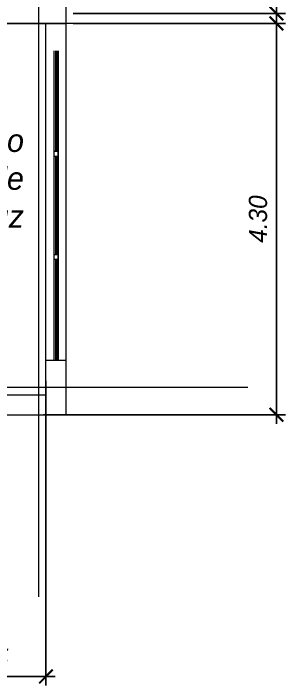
# Model space of a CAD drawing. Header units: millimetres. Extents: x 485872 to 486142, y -52344 to -52207.
# Drawn here: x 485919 to 485922, y -52267.77 to -52260.39 of the extents above; entities that cross this region are included whole.
import ezdxf

# ---------------------------------------------------------------- set-up
doc = ezdxf.new("R2010")
doc.units = ezdxf.units.MM
doc.header["$LTSCALE"] = 15
doc.header["$PDMODE"] = 2
doc.header["$PDSIZE"] = -10
doc.linetypes.add('DASHDOTX2', pattern=[50.8, 25.4, -12.7, 0, -12.7])
doc.styles.get("Standard").update_dxf_attribs({"font": ''})
doc.styles.get('Standard').set_extended_font_data('Flux Architect', italic=True)
doc.dimstyles.get("Standard").update_dxf_attribs({"dimtxt": 0.2, "dimasz": 0.15, "dimexe": 0.1, "dimexo": 0.3, "dimgap": 0.1, "dimtad": 1, "dimzin": 0, "dimdsep": 46, "dimtxsty": 'Standard', "dimblk": 'ARCHTICK', "dimcen": 0.09, "dimdle": 0.1, "dimclrd": 4, "dimclrt": 2, "dimadec": 0, "dimazin": 0, "dimtfac": 1, "dimtofl": 0, "dimtmove": 0, "dimatfit": 3, "dimfxl": 1, "dimtfillclr": 1, "dimtolj": 1, "dimtzin": 0, "dimarcsym": 1})

# ---------------------------------------------------------------- blocks, each defined once
blk = doc.blocks.new('_ArchTick')
at = {"color": 0, "const_width": 0.15}
blk.add_lwpolyline([(-0.5, -0.5), (0.5, 0.5)], dxfattribs=at)
blk = doc.blocks.new('*D248')
at = {"color": 0, "linetype": 'Continuous', "lineweight": -2, "transparency": 16777216}
for p, q in [((486066.1198, -52264.4266), (486066.1198, -52267.775)), ((486067.4698, -52264.4266), (486067.4698, -52267.775))]:
    blk.add_line(p, q, dxfattribs=at)
at = {"color": 4, "linetype": 'Continuous', "lineweight": -2, "transparency": 16777216}
blk.add_line((486066.0198, -52267.675), (486067.5698, -52267.675), dxfattribs=at)
at = {"layer": 'Defpoints', "color": 0, "linetype": 'Continuous', "lineweight": 13, "transparency": 16777216}
for p in [(486066.1198, -52264.1266), (486067.4698, -52264.1266), (486067.4698, -52267.675)]:
    blk.add_point(p, dxfattribs=at)
at = {"color": 4, "linetype": 'Continuous', "lineweight": -2, "transparency": 16777216, "xscale": 0.15, "yscale": 0.15, "zscale": 0.15, "rotation": 180}
blk.add_blockref('_ArchTick', (486066.1198, -52267.675), dxfattribs=at)
at = {"color": 4, "linetype": 'Continuous', "lineweight": -2, "transparency": 16777216, "xscale": 0.15, "yscale": 0.15, "zscale": 0.15}
blk.add_blockref('_ArchTick', (486067.4698, -52267.675), dxfattribs=at)
at = {"color": 2, "linetype": 'Continuous', "lineweight": 13, "transparency": 16777216, "insert": (486066.7948, -52267.4728), "char_height": 0.2, "attachment_point": 5}
blk.add_mtext('\\A1;1.35', dxfattribs=at)
blk = doc.blocks.new('*D249')
at = {"color": 4, "linetype": 'Continuous', "lineweight": -2, "transparency": 16777216}
blk.add_line((486070.0037, -52264.8986), (486070.0037, -52260.3986), dxfattribs=at)
at = {"color": 0, "linetype": 'Continuous', "lineweight": -2, "transparency": 16777216}
for p, q in [((486067.7698, -52260.4986), (486070.1037, -52260.4986)), ((486067.4417, -52264.7986), (486070.1037, -52264.7986))]:
    blk.add_line(p, q, dxfattribs=at)
at = {"layer": 'Defpoints', "color": 0, "linetype": 'Continuous', "lineweight": 13, "transparency": 16777216}
for p in [(486067.4698, -52260.4986), (486070.0037, -52260.4986), (486067.1417, -52264.7986)]:
    blk.add_point(p, dxfattribs=at)
at = {"color": 4, "linetype": 'Continuous', "lineweight": -2, "transparency": 16777216, "xscale": 0.15, "yscale": 0.15, "zscale": 0.15}
for p, rotation in [((486070.0037, -52260.4986), 90), ((486070.0037, -52264.7986), 270)]:
    blk.add_blockref('_ArchTick', p, dxfattribs=dict(at, rotation=rotation))
at = {"color": 2, "linetype": 'Continuous', "lineweight": 13, "transparency": 16777216, "insert": (486069.8015, -52262.6486), "char_height": 0.2, "attachment_point": 5, "rotation": 90}
blk.add_mtext('\\A1;4.30', dxfattribs=at)
blk = doc.blocks.new('*D250')
at = {"color": 4, "linetype": 'Continuous', "lineweight": -2, "transparency": 16777216}
blk.add_line((486070.0037, -52260.4886), (486070.0037, -52258.6986), dxfattribs=at)
at = {"color": 0, "linetype": 'Continuous', "lineweight": -2, "transparency": 16777216}
for p, q in [((486067.4417, -52258.7986), (486070.1037, -52258.7986)), ((486067.7698, -52260.3886), (486070.1037, -52260.3886))]:
    blk.add_line(p, q, dxfattribs=at)
at = {"layer": 'Defpoints', "color": 0, "linetype": 'Continuous', "lineweight": 13, "transparency": 16777216}
for p in [(486067.1417, -52258.7986), (486070.0037, -52258.7986), (486067.4698, -52260.3886)]:
    blk.add_point(p, dxfattribs=at)
at = {"color": 4, "linetype": 'Continuous', "lineweight": -2, "transparency": 16777216, "xscale": 0.15, "yscale": 0.15, "zscale": 0.15}
for p, rotation in [((486070.0037, -52258.7986), 90), ((486070.0037, -52260.3886), 270)]:
    blk.add_blockref('_ArchTick', p, dxfattribs=dict(at, rotation=rotation))
at = {"color": 2, "linetype": 'Continuous', "lineweight": 13, "transparency": 16777216, "insert": (486069.8015, -52259.5936), "char_height": 0.2, "attachment_point": 5, "rotation": 90}
blk.add_mtext('\\A1;1.59', dxfattribs=at)

msp = doc.modelspace()

# ---------------------------------------------------------------- linework, layer by layer
at = {"color": 6, "linetype": 'DASHDOTX2', "lineweight": 13}
for p, q in [((485919.2813, -52266.7986), (485919.2813, -52250.1986)), ((485921.5813, -52260.4986), (485885.9813, -52260.4986)), ((485921.5813, -52264.4986), (485885.9813, -52264.4986))]:
    msp.add_line(p, q, dxfattribs=at)
at = {"lineweight": 13}
msp.add_line((485918.8013, -52260.4986), (485919.5813, -52260.4986), dxfattribs=at)
at = {"linetype": 'Continuous', "lineweight": 13}
msp.add_line((485919.3613, -52264.1986), (485919.5813, -52264.1986), dxfattribs=at)
at = {"lineweight": 13}
for points in [[(485887.9813, -52252.1986), (485887.9813, -52252.1986), (485887.9813, -52264.7986), (485900.1713, -52264.7986), (485900.1713, -52265.9986), (485907.3913, -52265.9986), (485907.3913, -52264.7986), (485919.5813, -52264.7986), (485919.5813, -52252.1986)], [(485913.5813, -52264.5786), (485919.3613, -52264.5786), (485919.3613, -52260.4986)], [(485919.4463, -52260.7986), (485919.4463, -52264.1986)], [(485919.4963, -52260.7986), (485919.4963, -52264.1986)]]:
    msp.add_lwpolyline(points, dxfattribs=at)
at = {"color": 160, "lineweight": 13}
for points in [[(485919.4643, -52260.7986), (485919.4643, -52261.907)], [(485919.4793, -52260.7986), (485919.4793, -52261.907)], [(485919.4643, -52261.957), (485919.4643, -52263.0403)], [(485919.4793, -52261.957), (485919.4793, -52263.0403)], [(485919.4643, -52263.0903), (485919.4643, -52264.1986)], [(485919.4793, -52263.0903), (485919.4793, -52264.1986)]]:
    msp.add_lwpolyline(points, dxfattribs=at)
at = {"lineweight": 13}
for points in [[(485919.4963, -52261.957), (485919.4963, -52261.907), (485919.4463, -52261.907), (485919.4463, -52261.957)], [(485919.4963, -52263.0903), (485919.4963, -52263.0403), (485919.4463, -52263.0403), (485919.4463, -52263.0903)]]:
    msp.add_lwpolyline(points, close=True, dxfattribs=at)

# ---------------------------------------------------------------- texts
at = {"lineweight": 13, "insert": (485919.119, -52261.6602), "char_height": 0.25, "attachment_point": 3}
msp.add_mtext_dynamic_manual_height_columns('Poço\\Pde\\PLuz', width=0.77071, gutter_width=0.0125, heights=[0], dxfattribs=at)

# ---------------------------------------------------------------- dimensions: what is measured, and where the dimension line sits
at = {"linetype": 'Continuous', "lineweight": 13}
for base, p1, p2, picture, middle in [((485921.8952, -52258.7986), (485919.3613, -52260.3886), (485919.0332, -52258.7986), '*D250', (485921.693, -52259.5936)), ((485921.8952, -52260.4986), (485919.0332, -52264.7986), (485919.3613, -52260.4986), '*D249', (485921.693, -52262.6486))]:
    dim = msp.add_linear_dim(base=base, p1=p1, p2=p2, angle=90, dimstyle='Standard', override={"dimtmove": 1}, dxfattribs=at)
    dim.commit()
    dim.dimension.update_dxf_attribs({"geometry": picture, "text_midpoint": middle, "insert": (-148.1085, 0)})
dim = msp.add_linear_dim(base=(485919.3613, -52267.675), p1=(485918.0113, -52264.1266), p2=(485919.3613, -52264.1266), dimstyle='Standard', override={"dimtmove": 1}, dxfattribs=at)
dim.commit()
dim.dimension.update_dxf_attribs({"geometry": '*D248', "text_midpoint": (485918.6863, -52267.4728), "insert": (-148.1085, 0)})

doc.saveas('drawing.dxf')
